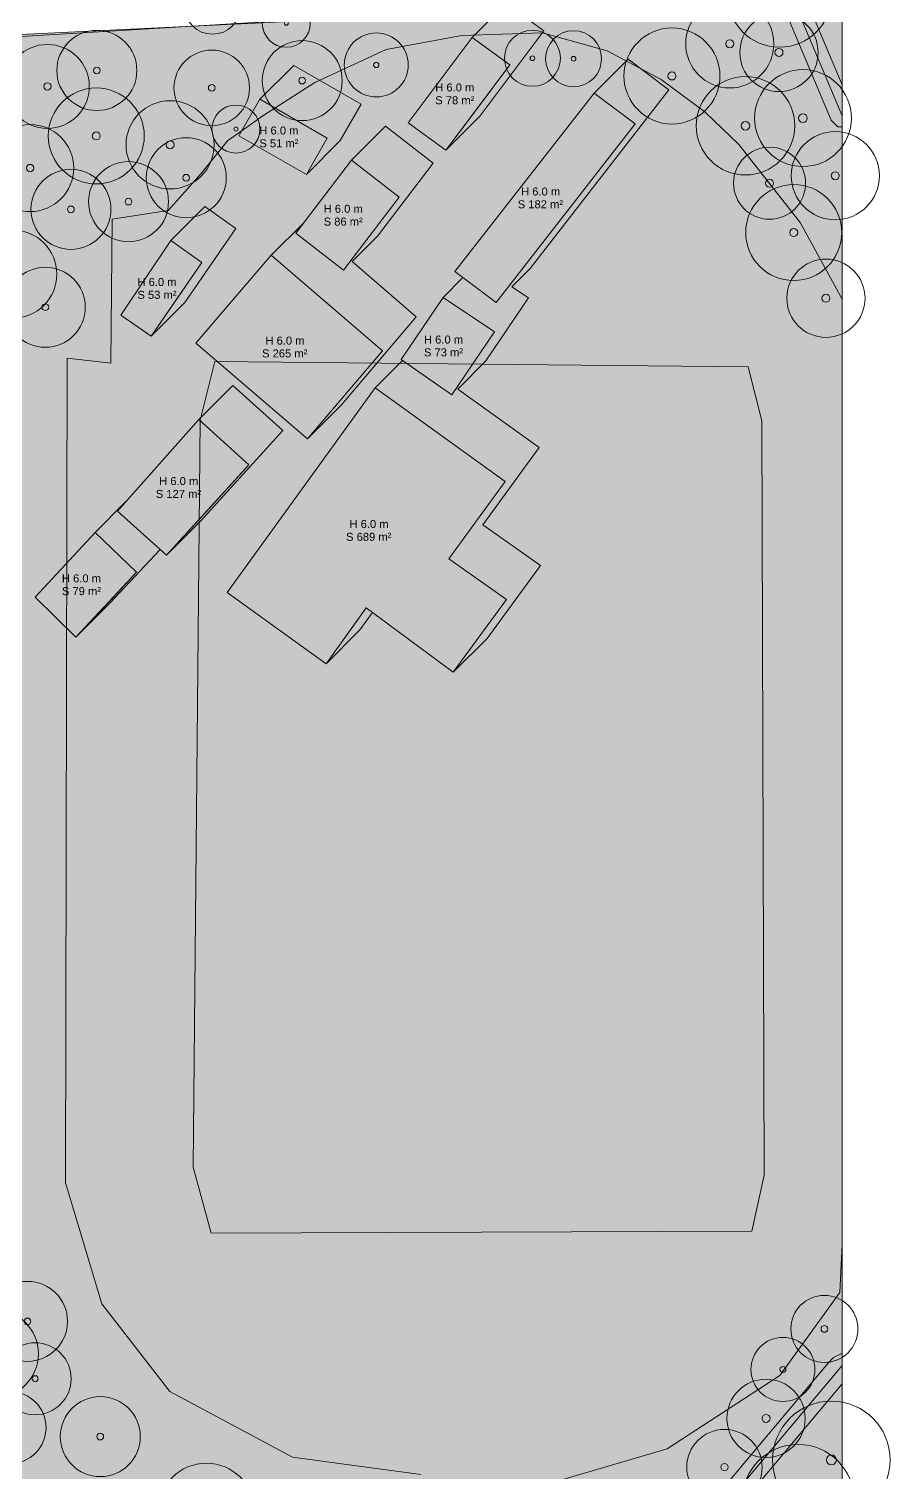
# Model space of a CAD drawing. Header units: metres. Extents: x -6 to 971, y -3 to 1031.
# Drawn here: x 863.1 to 970.8, y 628.1 to 808.4 of the extents above; entities that cross this region are included whole.
import ezdxf

# ---------------------------------------------------------------- set-up
doc = ezdxf.new("R2010")
doc.units = ezdxf.units.M
doc.header["$MEASUREMENT"] = 0
for name, color, linetype, lineweight, true_color in [('TPX_BUILDING_AREAS_TEXT', 7, 'CONTINUOUS', 0, 0x000000), ('TPX_BUILDING_HEIGHTS_TEXT', 7, 'CONTINUOUS', 0, 0x000000), ('TPX_BUILDINGS', 7, 'CONTINUOUS', 0, 0x000000), ('TPX_BUILDINGS_HATCH', 7, 'CONTINUOUS', 0, 0xf0f0f0), ('TPX_BUILDINGS_SHADOWS_HATCH', 7, 'CONTINUOUS', 0, 0x000000), ('TPX_BUILDINGS_SHADOWS_OUTLINES', 7, 'CONTINUOUS', 0, 0x000000), ('TPX_FRAME_PROJECT', 7, 'CONTINUOUS', 0, 0x000000), ('TPX_ROADS_AXES', 7, 'CONTINUOUS', 0, 0x323232), ('TPX_ROADS_CONTOURS', 7, 'CONTINUOUS', 0, 0x646464), ('TPX_VEGETATION_GREEN_SPACES', 7, 'CONTINUOUS', 0, 0x58ba48), ('TPX_VEGETATION_GREEN_SPACES_HATCH', 7, 'CONTINUOUS', 0, 0x58ba48), ('TPX_VEGETATION_TREES_INDIVIDUAL', 7, 'CONTINUOUS', 0, 0x136734)]:
    doc.layers.add(name, color=color, linetype=linetype, lineweight=lineweight, true_color=true_color)
doc.styles.add('TPX_TEXTE', font='arial.ttf')

# ---------------------------------------------------------------- blocks, each defined once
blk = doc.blocks.new('TREETR004_CR045')
at = {"layer": 'TPX_VEGETATION_TREES_INDIVIDUAL'}
for radius in [4.5, 0.375]:
    blk.add_circle((0, 0, 0.04), radius, dxfattribs=at)
blk = doc.blocks.new('TREETR004_CR050')
at = {"layer": 'TPX_VEGETATION_TREES_INDIVIDUAL'}
for radius in [5, 0.417]:
    blk.add_circle((0, 0, 0.04), radius, dxfattribs=at)
blk = doc.blocks.new('TREETR003_CR040')
at = {"layer": 'TPX_VEGETATION_TREES_INDIVIDUAL'}
for radius in [4, 0.333]:
    blk.add_circle((0, 0, 0.04), radius, dxfattribs=at)
blk = doc.blocks.new('TREETR005_CR054')
at = {"layer": 'TPX_VEGETATION_TREES_INDIVIDUAL'}
for radius in [5.44, 0.458]:
    blk.add_circle((0, 0, 0.04), radius, dxfattribs=at)
blk = doc.blocks.new('TREETR004_CR042')
at = {"layer": 'TPX_VEGETATION_TREES_INDIVIDUAL'}
for radius in [4.19, 0.417]:
    blk.add_circle((0, 0, 0.04), radius, dxfattribs=at)
blk = doc.blocks.new('TREETR003_CR035')
at = {"layer": 'TPX_VEGETATION_TREES_INDIVIDUAL'}
for radius in [3.5, 0.292]:
    blk.add_circle((0, 0, 0.04), radius, dxfattribs=at)
blk = doc.blocks.new('TREETR006_CR070')
at = {"layer": 'TPX_VEGETATION_TREES_INDIVIDUAL'}
for radius in [7, 0.583]:
    blk.add_circle((0, 0, 0.04), radius, dxfattribs=at)
blk = doc.blocks.new('TREETR005_CR052')
at = {"layer": 'TPX_VEGETATION_TREES_INDIVIDUAL'}
for radius in [5.24, 0.458]:
    blk.add_circle((0, 0, 0.04), radius, dxfattribs=at)
blk = doc.blocks.new('TREETR004_CR040')
at = {"layer": 'TPX_VEGETATION_TREES_INDIVIDUAL'}
for radius in [4, 0.375]:
    blk.add_circle((0, 0, 0.04), radius, dxfattribs=at)
blk = doc.blocks.new('TREETR005_CR065')
at = {"layer": 'TPX_VEGETATION_TREES_INDIVIDUAL'}
for radius in [6.5, 0.542]:
    blk.add_circle((0, 0, 0.04), radius, dxfattribs=at)
blk = doc.blocks.new('TREETR005_CR060')
at = {"layer": 'TPX_VEGETATION_TREES_INDIVIDUAL'}
for radius in [6, 0.5]:
    blk.add_circle((0, 0, 0.04), radius, dxfattribs=at)
blk = doc.blocks.new('TREETR003_CR030')
at = {"layer": 'TPX_VEGETATION_TREES_INDIVIDUAL'}
for radius in [3, 0.25]:
    blk.add_circle((0, 0, 0.04), radius, dxfattribs=at)
blk = doc.blocks.new('TREETR005_CR055')
at = {"layer": 'TPX_VEGETATION_TREES_INDIVIDUAL'}
for radius in [5.51, 0.5]:
    blk.add_circle((0, 0, 0.04), radius, dxfattribs=at)
blk = doc.blocks.new('TREETR006_CR074')
at = {"layer": 'TPX_VEGETATION_TREES_INDIVIDUAL'}
for radius in [7.35, 0.625]:
    blk.add_circle((0, 0, 0.04), radius, dxfattribs=at)
blk = doc.blocks.new('TREETR005_CR062')
at = {"layer": 'TPX_VEGETATION_TREES_INDIVIDUAL'}
for radius in [6.15, 0.542]:
    blk.add_circle((0, 0, 0.04), radius, dxfattribs=at)
blk = doc.blocks.new('TREETR005_CR045')
at = {"layer": 'TPX_VEGETATION_TREES_INDIVIDUAL'}
for radius in [4.5, 0.5]:
    blk.add_circle((0, 0, 0.04), radius, dxfattribs=at)
blk = doc.blocks.new('TREETR005_CR047')
at = {"layer": 'TPX_VEGETATION_TREES_INDIVIDUAL'}
for radius in [4.71, 0.458]:
    blk.add_circle((0, 0, 0.04), radius, dxfattribs=at)
blk = doc.blocks.new('TREETR004_CR047')
at = {"layer": 'TPX_VEGETATION_TREES_INDIVIDUAL'}
for radius in [4.72, 0.417]:
    blk.add_circle((0, 0, 0.04), radius, dxfattribs=at)
blk = doc.blocks.new('TREETR005_CR061')
at = {"layer": 'TPX_VEGETATION_TREES_INDIVIDUAL'}
for radius in [6.05, 0.542]:
    blk.add_circle((0, 0, 0.04), radius, dxfattribs=at)
blk = doc.blocks.new('TREETR005_CR049')
at = {"layer": 'TPX_VEGETATION_TREES_INDIVIDUAL'}
for radius in [4.89, 0.5]:
    blk.add_circle((0, 0, 0.04), radius, dxfattribs=at)

msp = doc.modelspace()

# ---------------------------------------------------------------- hatches: boundary and pattern name
at = {"layer": 'TPX_BUILDINGS_HATCH'}
for points in [[(918.51, 807.33), (910.51, 796.67), (915.24, 793.26), (923.24, 803.91), (918.51, 807.33)], [(891.97, 799.61), (889.36, 795.06), (897.79, 790.21), (900.4, 794.76), (891.97, 799.61)], [(933.78, 800.39), (916.33, 778.08), (921.53, 774.22), (938.88, 796.54), (933.78, 800.39)], [(903.43, 792), (896.49, 782.89), (902.43, 778.26), (909.37, 787.37), (903.43, 792)], [(880.86, 781.97), (874.58, 772.64), (878.37, 770), (884.73, 779.2), (880.86, 781.97)], [(893.4, 780.12), (883.98, 769.12), (897.95, 757.2), (907.29, 768.19), (893.4, 780.12)], [(914.87, 774.86), (909.66, 767.09), (915.99, 762.68), (921.31, 770.56), (914.87, 774.86)], [(906.39, 763.55), (887.87, 738.01), (900.25, 729.08), (905.28, 736.07), (916.14, 728.02), (922.8, 737.12), (915.61, 742.19), (922.65, 751.85), (906.39, 763.55)], [(884.36, 759.6), (874.17, 748.16), (880.3, 742.65), (890.59, 753.96), (884.36, 759.6)], [(871.37, 745.49), (863.87, 737.39), (868.97, 732.42), (876.56, 740.52), (871.37, 745.49)]]:
    msp.add_hatch(color=256, dxfattribs=at).paths.add_polyline_path(points)
at = {"layer": 'TPX_BUILDINGS_SHADOWS_HATCH'}
for points in [[(918.8, 797.99), (915.24, 793.26), (919.48, 797.5), (927.48, 808.15), (922.76, 811.58), (918.51, 807.33), (923.24, 803.91), (918.8, 797.99)], [(909.82, 766.98), (906.39, 763.55), (922.65, 751.85), (915.61, 742.19), (922.8, 737.12), (916.14, 728.02), (920.39, 732.26), (927.04, 741.36), (919.85, 746.43), (926.89, 756.1), (916.72, 763.41), (920.24, 766.92), (925.55, 774.81), (923.49, 776.18), (925.77, 778.46), (943.12, 800.79), (938.02, 804.64), (933.78, 800.39), (938.88, 796.54), (921.53, 774.22), (917.34, 777.33), (914.87, 774.86), (921.31, 770.56), (915.99, 762.68), (909.82, 766.98)], [(896.22, 803.85), (891.97, 799.61), (900.4, 794.76), (897.79, 790.21), (902.03, 794.45), (904.64, 799), (896.22, 803.85)], [(897.46, 784.17), (893.4, 780.12), (907.29, 768.19), (897.95, 757.2), (902.2, 761.44), (911.53, 772.44), (903.5, 779.33), (906.68, 782.5), (913.62, 791.61), (907.67, 796.25), (903.43, 792), (909.37, 787.37), (902.43, 778.26), (896.49, 782.89), (897.46, 784.17)], [(881.73, 774.86), (878.37, 770), (882.61, 774.24), (888.98, 783.45), (885.11, 786.21), (880.86, 781.97), (884.73, 779.2), (881.73, 774.86)], [(884.33, 747.08), (880.3, 742.65), (884.54, 746.89), (894.83, 758.21), (888.61, 763.84), (884.36, 759.6), (890.59, 753.96), (884.33, 747.08)], [(873.08, 736.8), (868.97, 732.42), (873.21, 736.67), (879.5, 743.37), (874.17, 748.16), (875.19, 749.31), (871.37, 745.49), (876.56, 740.52), (873.08, 736.8)], [(903.71, 733.89), (900.25, 729.08), (904.49, 733.32), (906.06, 735.49), (905.28, 736.07), (903.71, 733.89)]]:
    msp.add_hatch(color=256, dxfattribs=at).paths.add_polyline_path(points)
at = {"layer": 'TPX_VEGETATION_GREEN_SPACES_HATCH'}
h = msp.add_hatch(color=256, dxfattribs=at)
h.paths.add_polyline_path([(800.84, 804.75), (718.07, 601.77), (729.94, 577.31), (745.19, 549.45), (750.25, 530.28), (756.51, 518.82), (763.82, 511.06), (776.15, 502.97), (791.61, 496.59), (804.59, 494.54), (816.07, 494.02), (844.04, 493.08), (859.86, 489.78), (873.46, 484.31), (883.43, 478.59), (902.97, 456.75), (909.21, 445.14), (912.43, 435.93), (918.11, 411.61), (930.15, 391.51), (964.78, 393.09), (964.78, 402.06), (953.42, 401.99), (935.38, 401.89), (935.3, 414.92), (954.13, 415.02), (964.78, 415.07), (964.78, 439.71), (963.21, 439.73), (944.43, 439.97), (924.44, 440.23), (924.6, 452.73), (944.17, 452.48), (962.75, 452.25), (964.78, 452.22), (964.78, 466.93), (949.61, 467.07), (949.93, 500.54), (964.78, 500.39), (964.78, 513.06), (951.24, 513.16), (951.5, 548.71), (964.78, 548.61), (964.78, 565.3), (952.32, 565.37), (952.64, 598.52), (964.78, 598.36), (964.78, 656.57), (964.48, 650.55), (956.99, 640.17), (942.89, 631.01), (928.84, 626.88), (912.11, 627.81), (896.07, 629.96), (880.74, 638.16), (872.23, 649.11), (867.7, 664.25), (867.9, 767.26), (873.35, 766.63), (873.52, 784.63), (880.53, 785.73), (884.63, 790.33), (887.93, 794.4), (892.34, 797.56), (898.83, 801.71), (907.78, 805.84), (917.21, 807.56), (927.3, 807.93), (935.4, 805.67), (942.14, 802.09), (947.66, 798.01), (951.84, 793.96), (959.53, 784.2), (964.78, 774.65), (964.78, 969.11), (960.99, 972.53), (961.92, 1022.85), (957.31, 1022.85), (957.38, 1017.67), (941.38, 1009.21), (934.59, 1022.85), (929, 1022.85), (935.19, 1005.95), (942.71, 991.99), (951.99, 967.87), (957.82, 952.7), (961.54, 931.83), (962.35, 921.42), (963.65, 904.63), (961.28, 876.48), (960.03, 861.11), (959.45, 842.38), (958.53, 812.41), (800.84, 804.75)])
h.paths.add_polyline_path([(766.29, 519.99), (766.63, 564.73), (790.02, 564.55), (816.47, 564.36), (816.56, 575.68), (786.21, 575.92), (786.55, 620.29), (816.91, 620.06), (890.16, 619.49), (889.27, 504.24), (815.75, 504.82), (815.86, 519.61), (789.93, 519.81), (766.29, 519.99)], flags=16)
h.paths.add_polyline_path([(811.67, 672.43), (835.32, 672.46), (860.8, 672.5), (860.87, 630.36), (835.81, 630.32), (811.74, 630.27), (811.67, 672.43)], flags=16)
h.paths.add_polyline_path([(833.74, 723.22), (858.8, 723.31), (858.96, 686.05), (833.89, 685.96), (833.74, 723.22)], flags=16)
h.paths.add_polyline_path([(902.59, 466.12), (902.86, 501.53), (923.06, 501.37), (942.53, 501.22), (942.25, 465.8), (922.79, 465.95), (902.59, 466.12)], flags=16)
h.paths.add_polyline_path([(908.74, 514.98), (909.29, 549.74), (928.56, 549.45), (945.55, 549.19), (945.01, 514.41), (928.23, 514.67), (908.74, 514.98)], flags=16)
h = msp.add_hatch(color=256, dxfattribs=at)
h.paths.add_polyline_path([(867.9, 767.26), (867.7, 664.25), (872.23, 649.11), (880.74, 638.16), (896.07, 629.96), (912.11, 627.81), (928.84, 626.88), (942.89, 631.01), (956.99, 640.17), (964.48, 650.55), (964.78, 656.57), (964.78, 774.65), (959.53, 784.2), (951.84, 793.96), (947.66, 798.01), (942.14, 802.09), (935.4, 805.67), (927.3, 807.93), (917.21, 807.56), (907.78, 805.84), (898.83, 801.71), (892.34, 797.56), (887.93, 794.4), (884.63, 790.33), (880.53, 785.73), (873.52, 784.63), (873.35, 766.63), (867.9, 767.26)])
h.paths.add_polyline_path([(883.64, 666.19), (884.53, 759.51), (886.36, 766.83), (953.02, 766.19), (954.71, 759.43), (955.01, 665.21), (953.46, 658.19), (885.91, 657.94), (883.64, 666.19)], flags=16)
msp.add_hatch(color=256, dxfattribs=at).paths.add_polyline_path([(884.53, 759.51), (883.64, 666.19), (885.91, 657.94), (953.46, 658.19), (955.01, 665.21), (954.71, 759.43), (953.02, 766.19), (886.36, 766.83), (884.53, 759.51)])

# ---------------------------------------------------------------- linework, layer by layer
at = {"layer": 'TPX_BUILDINGS', "elevation": 0.04}
for points in [[(918.51, 807.33), (910.51, 796.67), (915.24, 793.26), (923.24, 803.91)], [(891.97, 799.61), (889.36, 795.06), (897.79, 790.21), (900.4, 794.76)], [(933.78, 800.39), (916.33, 778.08), (921.53, 774.22), (938.88, 796.54)], [(903.43, 792), (896.49, 782.89), (902.43, 778.26), (909.37, 787.37)], [(880.86, 781.97), (874.58, 772.64), (878.37, 770), (884.73, 779.2)], [(893.4, 780.12), (883.98, 769.12), (897.95, 757.2), (907.29, 768.19)], [(914.87, 774.86), (909.66, 767.09), (915.99, 762.68), (921.31, 770.56)], [(906.39, 763.55), (887.87, 738.01), (900.25, 729.08), (905.28, 736.07), (916.14, 728.02), (922.8, 737.12), (915.61, 742.19), (922.65, 751.85)], [(884.36, 759.6), (874.17, 748.16), (880.3, 742.65), (890.59, 753.96)], [(871.37, 745.49), (863.87, 737.39), (868.97, 732.42), (876.56, 740.52)]]:
    msp.add_lwpolyline(points, close=True, dxfattribs=at)
at = {"layer": 'TPX_BUILDINGS_SHADOWS_OUTLINES', "elevation": 0.04}
for points in [[(918.8, 797.99), (915.24, 793.26), (919.48, 797.5), (927.48, 808.15), (922.76, 811.58), (918.51, 807.33), (923.24, 803.91)], [(909.82, 766.98), (906.39, 763.55), (922.65, 751.85), (915.61, 742.19), (922.8, 737.12), (916.14, 728.02), (920.39, 732.26), (927.04, 741.36), (919.85, 746.43), (926.89, 756.1), (916.72, 763.41), (920.24, 766.92), (925.55, 774.81), (923.49, 776.18), (925.77, 778.46), (943.12, 800.79), (938.02, 804.64), (933.78, 800.39), (938.88, 796.54), (921.53, 774.22), (917.34, 777.33), (914.87, 774.86), (921.31, 770.56), (915.99, 762.68)], [(896.22, 803.85), (891.97, 799.61), (900.4, 794.76), (897.79, 790.21), (902.03, 794.45), (904.64, 799)], [(897.46, 784.17), (893.4, 780.12), (907.29, 768.19), (897.95, 757.2), (902.2, 761.44), (911.53, 772.44), (903.5, 779.33), (906.68, 782.5), (913.62, 791.61), (907.67, 796.25), (903.43, 792), (909.37, 787.37), (902.43, 778.26), (896.49, 782.89)], [(881.73, 774.86), (878.37, 770), (882.61, 774.24), (888.98, 783.45), (885.11, 786.21), (880.86, 781.97), (884.73, 779.2)], [(884.33, 747.08), (880.3, 742.65), (884.54, 746.89), (894.83, 758.21), (888.61, 763.84), (884.36, 759.6), (890.59, 753.96)], [(873.08, 736.8), (868.97, 732.42), (873.21, 736.67), (879.5, 743.37), (874.17, 748.16), (875.19, 749.31), (871.37, 745.49), (876.56, 740.52)], [(903.71, 733.89), (900.25, 729.08), (904.49, 733.32), (906.06, 735.49), (905.28, 736.07)]]:
    msp.add_lwpolyline(points, close=True, dxfattribs=at)
at = {"layer": 'TPX_FRAME_PROJECT', "elevation": 0}
msp.add_lwpolyline([(0, 0), (964.78, 0), (964.78, 1022.85), (0, 1022.85)], close=True, dxfattribs=at)
at = {"layer": 'TPX_ROADS_AXES', "elevation": 0.03}
for points in [[(925.23, 1022.85), (929.57, 1016.37), (935.19, 1005.95), (942.71, 991.99), (951.99, 967.87), (957.82, 952.7), (961.54, 931.83), (962.35, 921.42), (963.65, 904.63), (961.28, 876.48), (960.03, 861.11), (959.2, 850.93), (958.88, 841.89), (958.54, 832.35), (958.53, 812.41), (964.78, 797.56)], [(964.78, 641.4), (964.13, 640.68), (945.29, 618.27), (942.4, 615.79), (929.51, 604.68), (914.24, 586.69), (903.88, 564.88), (901.74, 557.8), (897.58, 544.03), (899.73, 520.75), (897.63, 507.27), (895.76, 495.16), (892.91, 480.36)]]:
    msp.add_lwpolyline(points, dxfattribs=at)
at = {"layer": 'TPX_ROADS_CONTOURS', "elevation": 0.03}
for points in [[(957.34, 811.38), (963.4, 796.98), (964.21, 796.17), (964.78, 796.18), (964.78, 801.43), (960.03, 812.71)], [(713.69, 600.7), (753.79, 690.86), (753.8, 690.88), (802.07, 803.82), (903.61, 809.94)], [(946.44, 617.31), (964.78, 639.12), (964.78, 642.87), (964.7, 642.9), (963.67, 642.41), (962.99, 641.65), (944.22, 619.33)]]:
    msp.add_lwpolyline(points, dxfattribs=at)
at = {"layer": 'TPX_VEGETATION_GREEN_SPACES', "elevation": 0}
for points in [[(912.11, 627.81), (896.07, 629.96), (880.74, 638.16), (872.23, 649.11), (867.7, 664.25), (867.9, 767.26), (873.35, 766.63), (873.52, 784.63), (880.53, 785.73), (884.63, 790.33), (887.93, 794.4), (892.34, 797.56), (898.83, 801.71), (907.78, 805.84), (917.21, 807.56), (927.3, 807.93), (935.4, 805.67), (942.14, 802.09), (947.66, 798.01), (951.84, 793.96), (959.53, 784.2), (964.78, 774.65), (964.78, 969.11)], [(958.53, 812.41), (800.84, 804.75), (718.07, 601.77), (729.94, 577.31), (745.19, 549.45), (750.25, 530.28), (756.51, 518.82), (763.82, 511.06), (776.15, 502.97), (791.61, 496.59), (804.59, 494.54), (816.07, 494.02), (844.04, 493.08), (859.86, 489.78), (873.46, 484.31), (883.43, 478.59), (902.97, 456.75)], [(928.84, 626.88), (942.89, 631.01), (956.99, 640.17), (964.48, 650.55), (964.78, 656.57), (964.78, 774.65), (959.53, 784.2), (951.84, 793.96), (947.66, 798.01), (942.14, 802.09), (935.4, 805.67), (927.3, 807.93), (917.21, 807.56), (907.78, 805.84), (898.83, 801.71), (892.34, 797.56), (887.93, 794.4), (884.63, 790.33), (880.53, 785.73), (873.52, 784.63), (873.35, 766.63), (867.9, 767.26), (867.7, 664.25), (872.23, 649.11), (880.74, 638.16), (896.07, 629.96), (912.11, 627.81)], [(964.78, 598.36), (964.78, 656.57), (964.48, 650.55), (956.99, 640.17), (942.89, 631.01), (928.84, 626.88)]]:
    msp.add_lwpolyline(points, dxfattribs=at)
for points in [[(884.53, 759.51), (883.64, 666.19), (885.91, 657.94), (953.46, 658.19), (955.01, 665.21), (954.71, 759.43), (953.02, 766.19), (886.36, 766.83)], [(883.64, 666.19), (884.53, 759.51), (886.36, 766.83), (953.02, 766.19), (954.71, 759.43), (955.01, 665.21), (953.46, 658.19), (885.91, 657.94)]]:
    msp.add_lwpolyline(points, close=True, dxfattribs=at)

# ---------------------------------------------------------------- block references
at = {"layer": 'TPX_VEGETATION_TREES_INDIVIDUAL'}
for name, p in [('TREETR005_CR065', (956.94, 812.61, 0.04)), ('TREETR003_CR035', (886.06, 811.24, 0.04)), ('TREETR003_CR030', (895.28, 809.11, 0.04)), ('TREETR005_CR055', (950.72, 806.54, 0.04)), ('TREETR005_CR049', (956.87, 805.46, 0.04)), ('TREETR004_CR050', (871.6, 803.21, 0.04)), ('TREETR003_CR040', (906.53, 803.9, 0.04)), ('TREETR003_CR035', (926.05, 804.73, 0.04)), ('TREETR003_CR035', (931.19, 804.68, 0.04)), ('TREETR005_CR060', (943.49, 802.52, 0.04)), ('TREETR005_CR052', (865.42, 801.22, 0.04)), ('TREETR004_CR050', (897.27, 801.94, 0.04)), ('TREETR004_CR047', (885.96, 801.03, 0.04)), ('TREETR005_CR062', (952.68, 796.3, 0.04)), ('TREETR005_CR061', (959.87, 797.26, 0.04)), ('TREETR005_CR060', (871.53, 795.03, 0.04)), ('TREETR005_CR055', (880.76, 793.92, 0.04)), ('TREETR003_CR030', (888.99, 795.89, 0.04)), ('TREETR005_CR054', (863.27, 791.02, 0.04)), ('TREETR005_CR055', (963.91, 790.06, 0.04)), ('TREETR004_CR050', (882.77, 789.81, 0.04)), ('TREETR005_CR045', (955.69, 789.12, 0.04)), ('TREETR004_CR050', (875.56, 786.82, 0.04)), ('TREETR004_CR050', (868.36, 785.86, 0.04)), ('TREETR005_CR060', (958.71, 782.96, 0.04)), ('TREETR005_CR055', (861.09, 777.76, 0.04)), ('TREETR005_CR049', (962.74, 774.75, 0.04)), ('TREETR004_CR050', (865.16, 773.63, 0.04)), ('TREETR004_CR050', (862.93, 646.93, 0.04)), ('TREETR004_CR042', (962.54, 645.98, 0.04)), ('TREETR005_CR055', (858.78, 642.88, 0.04)), ('TREETR004_CR045', (863.89, 639.76, 0.04)), ('TREETR004_CR040', (957.36, 640.92, 0.04)), ('TREETR005_CR049', (955.25, 634.81, 0.04)), ('TREETR004_CR045', (860.75, 633.66, 0.04)), ('TREETR004_CR050', (872.03, 632.53, 0.04)), ('TREETR006_CR074', (963.42, 629.62, 0.04)), ('TREETR005_CR047', (950.05, 628.72, 0.04)), ('TREETR006_CR070', (959.26, 624.55, 0.04)), ('TREETR005_CR060', (885.3, 623.21, 0.04))]:
    msp.add_blockref(name, p, dxfattribs=at)

# ---------------------------------------------------------------- texts
at = {"layer": 'TPX_BUILDING_AREAS_TEXT', "style": 'TPX_TEXTE'}
for s, p in [('S 78 m²', (913.9, 798.99, 0.05)), ('S 51 m²', (891.91, 793.61, 0.05)), ('S 182 m²', (924.21, 785.99, 0.05)), ('S 86 m²', (899.95, 783.83, 0.05)), ('S 53 m²', (876.67, 774.68, 0.05)), ('S 265 m²', (892.25, 767.36, 0.05)), ('S 73 m²', (912.49, 767.49, 0.05)), ('S 127 m²', (878.97, 749.81, 0.05)), ('S 689 m²', (902.75, 744.45, 0.05)), ('S 79 m²', (867.23, 737.66, 0.05))]:
    msp.add_text(s, height=1, dxfattribs=at).set_placement(p)
at = {"layer": 'TPX_BUILDING_HEIGHTS_TEXT', "style": 'TPX_TEXTE'}
for p in [(913.9, 800.59, 0.05), (891.91, 795.21, 0.05), (924.63, 787.59, 0.05), (899.95, 785.43, 0.05), (876.67, 776.28, 0.05), (892.67, 768.96, 0.05), (912.49, 769.09, 0.05), (879.39, 751.41, 0.05), (903.18, 746.05, 0.05), (867.23, 739.26, 0.05)]:
    msp.add_text('H 6.0 m', height=1, dxfattribs=at).set_placement(p)

doc.saveas('drawing.dxf')
